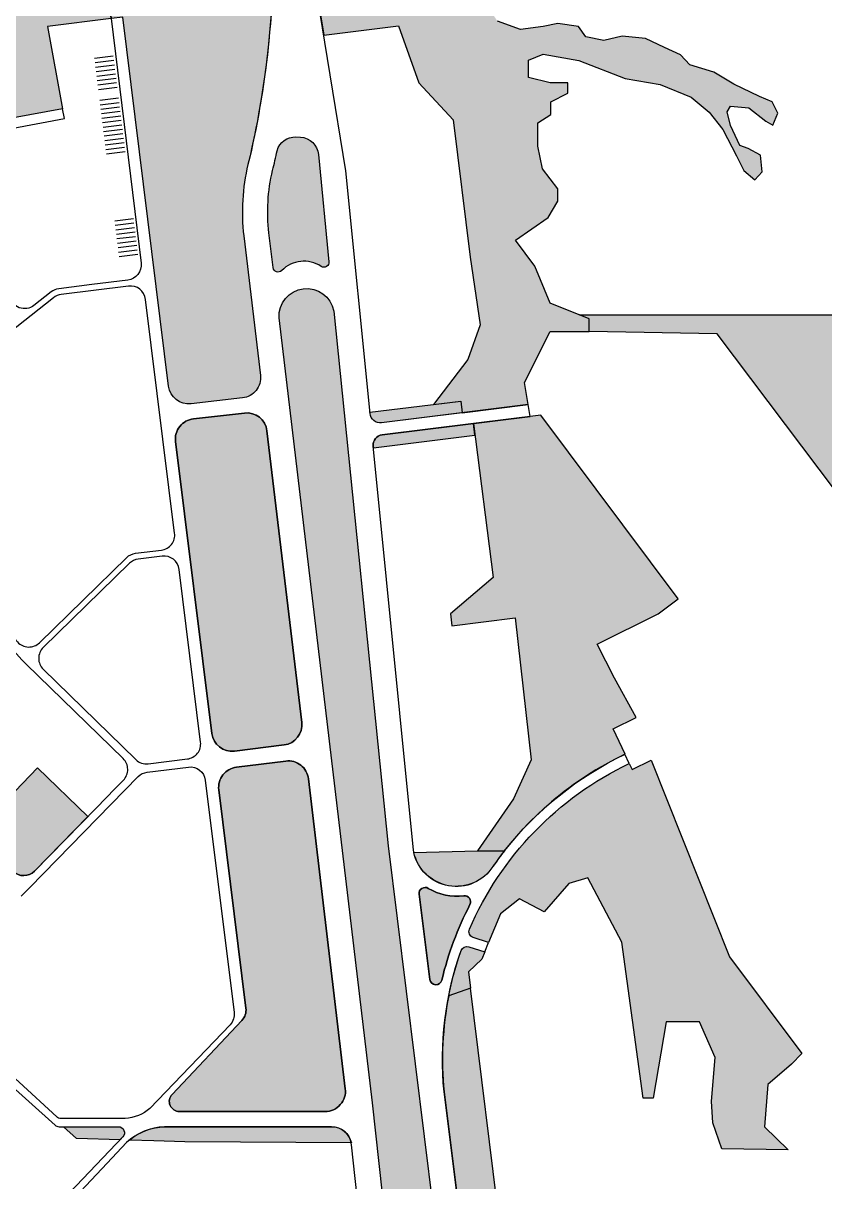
# Model space of a CAD drawing. Header units: millimetres. Extents: x 2240546 to 2245671, y 376439 to 383894.
# Drawn here: x 2243405 to 2244195, y 381036 to 382179 of the extents above; entities that cross this region are included whole.
import ezdxf

# ---------------------------------------------------------------- set-up
doc = ezdxf.new("R2010")
doc.units = ezdxf.units.MM
for name, color, linetype, true_color in [('благоустройство_внутридворовые_дороги', 7, 'Continuous', 0x000000), ('благоустройство_зеленые насаждения', 7, 'Continuous', 0x000000), ('благоустройство_озеленение', 7, 'Continuous', 0x000000)]:
    doc.layers.add(name, color=color, linetype=linetype, true_color=true_color)
doc.layers.add('благоустройство_штриховка_зеленые насаждения', color=90, linetype='Continuous', transparency=0.5)
doc.layers.add('благоустройство_штриховка_озеленение', color=105, linetype='Continuous', transparency=0.5)
doc.layers.add('благоустройство_элементы парковки', color=250, linetype='Continuous')

msp = doc.modelspace()

# ---------------------------------------------------------------- hatches: boundary and pattern name
at = {"layer": 'благоустройство_штриховка_зеленые насаждения'}
h = msp.add_hatch(color=256, dxfattribs=at)
h.dxf.hatch_style = 1
edge = h.paths.add_edge_path()
edge.add_line((2243837.308510092, 381794.56147328), (2243902.532991502, 381802.6604230694))
edge.add_line((2243902.532991502, 381802.6604230694), (2243898.95, 381824.1900000001))
edge.add_line((2243898.95, 381824.1900000001), (2243924.02, 381874.73))
edge.add_line((2243924.02, 381874.73), (2243962.489234662, 381874.73))
edge.add_line((2243962.489234662, 381874.73), (2243962.489234662, 381887.1504816714))
edge.add_line((2243962.489234662, 381887.1504816714), (2243924.079639898, 381902.5822966816))
edge.add_line((2243924.079639898, 381902.5822966816), (2243908.989009733, 381938.9364860354))
edge.add_line((2243908.989009733, 381938.9364860354), (2243889.912591991, 381964.7572841825))
edge.add_line((2243889.912591991, 381964.7572841825), (2243922.285141256, 381987.0065031249))
edge.add_line((2243922.285141256, 381987.0065031249), (2243931.6823841, 382003.267041432))
edge.add_line((2243931.6823841, 382003.267041432), (2243931.6823841, 382015.191440946))
edge.add_line((2243931.6823841, 382015.191440946), (2243916.519483583, 382035.1606907679))
edge.add_line((2243916.519483583, 382035.1606907679), (2243912.182294578, 382057.5641101981))
edge.add_line((2243912.182294578, 382057.5641101981), (2243912.182294578, 382080.3288923604))
edge.add_line((2243912.182294578, 382080.3288923604), (2243924.906877316, 382088.6335300886))
edge.add_line((2243924.906877316, 382088.6335300886), (2243924.906877316, 382101.0036768811))
edge.add_line((2243924.906877316, 382101.0036768811), (2243941.646981467, 382109.7355158337))
edge.add_line((2243941.646981467, 382109.7355158337), (2243941.646981467, 382119.9226493898))
edge.add_line((2243941.646981467, 382119.9226493898), (2243924.179011632, 382119.9226493898))
edge.add_line((2243924.179011632, 382119.9226493898), (2243902.708103168, 382125.0162518334))
edge.add_line((2243902.708103168, 382125.0162518334), (2243902.708103168, 382142.1161417532))
edge.add_line((2243902.708103168, 382142.1161417532), (2243917.264610266, 382148.3011794839))
edge.add_line((2243917.264610266, 382148.3011794839), (2243952.564482779, 382141.7522824368))
edge.add_line((2243952.564482779, 382141.7522824368), (2243998.053990919, 382124.2886045316))
edge.add_line((2243998.053990919, 382124.2886045316), (2244032.742630479, 382118.112411842))
edge.add_line((2244032.742630479, 382118.112411842), (2244063.311698679, 382105.7423363805))
edge.add_line((2244063.311698679, 382105.7423363805), (2244080.779507197, 382090.8253883661))
edge.add_line((2244080.779507197, 382090.8253883661), (2244094.244538404, 382073.7254984464))
edge.add_line((2244094.244538404, 382073.7254984464), (2244107.709408293, 382047.8937695741))
edge.add_line((2244107.709408293, 382047.8937695741), (2244114.987581183, 382033.3406808762))
edge.add_line((2244114.987581183, 382033.3406808762), (2244125.905082494, 382024.2449826072))
edge.add_line((2244125.905082494, 382024.2449826072), (2244133.183416702, 382032.249245589))
edge.add_line((2244133.183416702, 382032.249245589), (2244131.363913809, 382048.6214168759))
edge.add_line((2244131.363913809, 382048.6214168759), (2244119.354613971, 382055.1703139231))
edge.add_line((2244119.354613971, 382055.1703139231), (2244110.984642555, 382058.0809744613))
edge.add_line((2244110.984642555, 382058.0809744613), (2244101.886644136, 382077.7275942718))
edge.add_line((2244101.886644136, 382077.7275942718), (2244098.611409874, 382091.1892476825))
edge.add_line((2244098.611409874, 382091.1892476825), (2244101.886644136, 382097.0104974279))
edge.add_line((2244101.886644136, 382097.0104974279), (2244120.082479655, 382095.1913435079))
edge.add_line((2244120.082479655, 382095.1913435079), (2244136.822583806, 382082.0935494135))
edge.add_line((2244136.822583806, 382082.0935494135), (2244143.736985172, 382078.0914535882))
edge.add_line((2244143.736985172, 382078.0914535882), (2244148.467950802, 382090.0977410643))
edge.add_line((2244148.467950802, 382090.0977410643), (2244143.009119487, 382101.0125932533))
edge.add_line((2244143.009119487, 382101.0125932533), (2244130.636048125, 382106.4699836823))
edge.add_line((2244130.636048125, 382106.4699836823), (2244105.161878398, 382118.4762711584))
edge.add_line((2244105.161878398, 382118.4762711584), (2244085.510472827, 382130.4825586346))
edge.add_line((2244085.510472827, 382130.4825586346), (2244061.855967311, 382137.7591029836))
edge.add_line((2244061.855967311, 382137.7591029836), (2244052.75813021, 382147.5824485543))
edge.add_line((2244052.75813021, 382147.5824485543), (2244036.745730425, 382154.8589929033))
edge.add_line((2244036.745730425, 382154.8589929033), (2244018.186123381, 382163.5908318558))
edge.add_line((2244018.186123381, 382163.5908318558), (2243995.259322232, 382165.7738450922))
edge.add_line((2243995.259322232, 382165.7738450922), (2243977.06364803, 382161.7717492668))
edge.add_line((2243977.06364803, 382161.7717492668), (2243959.231745353, 382165.4099857758))
edge.add_line((2243959.231745353, 382165.4099857758), (2243951.953411145, 382175.597190663))
edge.add_line((2243951.953411145, 382175.597190663), (2243931.57413989, 382178.5077798702))
edge.add_line((2243931.57413989, 382178.5077798702), (2243917.381404317, 382175.597190663))
edge.add_line((2243917.381404317, 382175.597190663), (2243894.818697326, 382172.3227421394))
edge.add_line((2243894.818697326, 382172.3227421394), (2243872.255829019, 382180.6907217756))
edge.add_line((2243872.255829019, 382180.6907217756), (2243863.482563229, 382193.559757425))
edge.add_line((2243863.482563229, 382193.559757425), (2243861.299127494, 382209.2042814101))
edge.add_line((2243861.299127494, 382209.2042814101), (2243865.30222744, 382224.4850174099))
edge.add_line((2243865.30222744, 382224.4850174099), (2243858.387826074, 382232.4892803916))
edge.add_line((2243858.387826074, 382232.4892803916), (2243835.824957767, 382241.2211193442))
edge.add_line((2243835.824957767, 382241.2211193442), (2243833.529244878, 382246.7332919639))
edge.add_line((2243833.529244878, 382246.7332919639), (2243816.425207885, 382262.7417465964))
edge.add_line((2243816.425207885, 382262.7417465964), (2243803.324270838, 382281.2969311198))
edge.add_line((2243803.324270838, 382281.2969311198), (2243798.593466525, 382297.3053144213))
edge.add_line((2243798.593466525, 382297.3053144213), (2243790.587266633, 382322.0455366754))
edge.add_line((2243790.587266633, 382322.0455366754), (2243797.137735157, 382326.4114918172))
edge.add_line((2243797.137735157, 382326.4114918172), (2243825.523206303, 382328.2306457372))
edge.add_line((2243825.523206303, 382328.2306457372), (2243845.902477558, 382330.0497283262))
edge.add_line((2243845.902477558, 382330.0497283262), (2243861.550783182, 382338.7816386097))
edge.add_line((2243861.550783182, 382338.7816386097), (2243871.012714443, 382349.6964194677))
edge.add_line((2243871.012714443, 382349.6964194677), (2243866.994127993, 382356.3478191296))
edge.add_line((2243866.994127993, 382356.3478191296), (2243850.981889527, 382362.8967161768))
edge.add_line((2243850.981889527, 382362.8967161768), (2243836.061288269, 382372.3562737621))
edge.add_line((2243836.061288269, 382372.3562737621), (2243818.957251276, 382371.6286264603))
edge.add_line((2243818.957251276, 382371.6286264603), (2243807.312045598, 382379.9966060965))
edge.add_line((2243807.312045598, 382379.9966060965), (2243789.844075763, 382387.6370097619))
edge.add_line((2243789.844075763, 382387.6370097619), (2243772.012173085, 382390.9114582854))
edge.add_line((2243772.012173085, 382390.9114582854), (2243747.993734727, 382390.9114582854))
edge.add_line((2243747.993734727, 382390.9114582854), (2243733.800999153, 382386.1817151583))
edge.add_line((2243733.800999153, 382386.1817151583), (2243716.69696216, 382386.5455031437))
edge.add_line((2243716.69696216, 382386.5455031437), (2243710.510426479, 382396.0049893981))
edge.add_line((2243710.510426479, 382396.0049893981), (2243726.522664946, 382410.558078096))
edge.add_line((2243726.522664946, 382410.558078096), (2243753.816337566, 382433.1154297757))
edge.add_line((2243753.816337566, 382433.1154297757), (2243777.43728899, 382443.8165743559))
edge.add_line((2243777.43728899, 382443.8165743559), (2243804.730961611, 382456.9143684503))
edge.add_line((2243804.730961611, 382456.9143684503), (2243839.302968439, 382467.4653613229))
edge.add_line((2243839.302968439, 382467.4653613229), (2243867.688439586, 382470.0121625446))
edge.add_line((2243867.688439586, 382470.0121625446), (2243904.079949307, 382480.5631554172))
edge.add_line((2243904.079949307, 382480.5631554172), (2243928.462320508, 382482.3822380062))
edge.add_line((2243928.462320508, 382482.3822380062), (2243952.230716356, 382485.351247284))
edge.add_line((2243952.230716356, 382485.351247284), (2243988.622387394, 382482.8044460622))
edge.add_line((2243988.622387394, 382482.8044460622), (2244020.646864328, 382482.0767987604))
edge.add_line((2244020.646864328, 382482.0767987604), (2244035.567465585, 382484.2597406658))
edge.add_line((2244035.567465585, 382484.2597406658), (2244038.842699847, 382494.446874222))
edge.add_line((2244038.842699847, 382494.446874222), (2244031.200432797, 382511.5467641417))
edge.add_line((2244031.200432797, 382511.5467641417), (2244016.279992857, 382514.4574246799))
edge.add_line((2244016.279992857, 382514.4574246799), (2244011.549027227, 382533.0126092032))
edge.add_line((2244011.549027227, 382533.0126092032), (2244010.4572287, 382554.8422422501))
edge.add_line((2244010.4572287, 382554.8422422501), (2244002.087257284, 382567.2123890427))
edge.add_line((2244002.087257284, 382567.2123890427), (2243983.16355608, 382564.6655878209))
edge.add_line((2243983.16355608, 382564.6655878209), (2243971.518350401, 382574.1250740752))
edge.add_line((2243971.518350401, 382574.1250740752), (2243968.970820506, 382588.6781627731))
edge.add_line((2243968.970820506, 382588.6781627731), (2243970.087945919, 382604.0607594089))
edge.add_line((2243970.087945919, 382604.0607594089), (2243974.138311966, 382621.6810088097))
edge.add_line((2243974.138311966, 382621.6810088097), (2243987.013081529, 382642.5974626822))
edge.add_line((2243987.013081529, 382642.5974626822), (2244014.406932471, 382666.3541020871))
edge.add_line((2244014.406932471, 382666.3541020871), (2244032.569697852, 382685.4317860209))
edge.add_line((2244032.569697852, 382685.4317860209), (2244049.812790745, 382691.1780669088))
edge.add_line((2244049.812790745, 382691.1780669088), (2244063.405424292, 382711.9381632787))
edge.add_line((2244063.405424292, 382711.9381632787), (2244065.014730157, 382726.4188510344))
edge.add_line((2244065.014730157, 382726.4188510344), (2244076.280193854, 382742.2786519098))
edge.add_line((2244076.280193854, 382742.2786519098), (2244092.143858674, 382758.8279380139))
edge.add_line((2244092.143858674, 382758.8279380139), (2244105.519035894, 382774.0744351444))
edge.add_line((2244105.519035894, 382774.0744351444), (2244119.77323353, 382788.09539475))
edge.add_line((2244119.77323353, 382788.09539475), (2244117.244255176, 382799.8178562666))
edge.add_line((2244117.244255176, 382799.8178562666), (2244105.748913687, 382800.9670696456))
edge.add_line((2244105.748913687, 382800.9670696456), (2244082.988108501, 382794.0715753786))
edge.add_line((2244082.988108501, 382794.0715753786), (2244074.481500951, 382788.7849513098))
edge.add_line((2244074.481500951, 382788.7849513098), (2244070.113338938, 382776.1431048238))
edge.add_line((2244070.113338938, 382776.1431048238), (2244067.584360584, 382763.2714299283))
edge.add_line((2244067.584360584, 382763.2714299283), (2244062.526403876, 382756.8355924805))
edge.add_line((2244062.526403876, 382756.8355924805), (2244051.030901069, 382756.6056927399))
edge.add_line((2244051.030901069, 382756.6056927399), (2244038.615887092, 382750.1698552921))
edge.add_line((2244038.615887092, 382750.1698552921), (2244027.120545602, 382736.3787954272))
edge.add_line((2244027.120545602, 382736.3787954272), (2244015.810880843, 382716.981691376))
edge.add_line((2244015.810880843, 382716.981691376), (2244004.545417146, 382705.0294014498))
edge.add_line((2244004.545417146, 382705.0294014498), (2243990.750975095, 382698.5935640021))
edge.add_line((2243990.750975095, 382698.5935640021), (2243977.41628863, 382694.2263962337))
edge.add_line((2243977.41628863, 382694.2263962337), (2243965.461191555, 382683.8830478367))
edge.add_line((2243965.461191555, 382683.8830478367), (2243959.253684566, 382666.1844770226))
edge.add_line((2243959.253684566, 382666.1844770226), (2243960.862990432, 382648.9455630276))
edge.add_line((2243960.862990432, 382648.9455630276), (2243958.275292418, 382637.7856889309))
edge.add_line((2243958.275292418, 382637.7856889309), (2243954.137008198, 382618.7080049971))
edge.add_line((2243954.137008198, 382618.7080049971), (2243945.400522855, 382598.9407645036))
edge.add_line((2243945.400522855, 382598.9407645036), (2243940.57244394, 382578.7137958598))
edge.add_line((2243940.57244394, 382578.7137958598), (2243933.905181366, 382566.0719493739))
edge.add_line((2243933.905181366, 382566.0719493739), (2243921.720045181, 382557.3376138371))
edge.add_line((2243921.720045181, 382557.3376138371), (2243903.327402007, 382559.6361119261))
edge.add_line((2243903.327402007, 382559.6361119261), (2243889.073204371, 382569.9794603231))
edge.add_line((2243889.073204371, 382569.9794603231), (2243878.497374053, 382571.3585021117))
edge.add_line((2243878.497374053, 382571.3585021117), (2243864.243176416, 382563.3137231347))
edge.add_line((2243864.243176416, 382563.3137231347), (2243832.631672922, 382554.5762490349))
edge.add_line((2243832.631672922, 382554.5762490349), (2243805.584332504, 382538.1166973005))
edge.add_line((2243805.584332504, 382538.1166973005), (2243782.065011261, 382535.1775043713))
edge.add_line((2243782.065011261, 382535.1775043713), (2243762.073547876, 382517.5422041342))
edge.add_line((2243762.073547876, 382517.5422041342), (2243746.785948738, 382494.0285180387))
edge.add_line((2243746.785948738, 382494.0285180387), (2243733.850201067, 382477.5689663043))
edge.add_line((2243733.850201067, 382477.5689663043), (2243711.506886215, 382468.7513161857))
edge.add_line((2243711.506886215, 382468.7513161857), (2243683.283539406, 382447.5890557646))
edge.add_line((2243683.283539406, 382447.5890557646), (2243671.844566347, 382448.0750133201))
edge.add_line((2243671.844566347, 382448.0750133201), (2243671.018164552, 382426.19394747))
edge.add_arc((2244323.61415275, 382403.9174831765), 652.9760827722324, 178.0449588737421, 187.619378952892)
edge.add_line((2243676.403358445, 382317.3383147333), (2243700.980341183, 382166.8568792303))
edge.add_line((2243700.980341183, 382166.8568792303), (2243774.689989458, 382176.0094355635))
edge.add_line((2243774.689989458, 382176.0094355635), (2243794.61766554, 382119.8424703033))
edge.add_line((2243794.61766554, 382119.8424703033), (2243828.514142452, 382083.2340524916))
edge.add_line((2243828.514142452, 382083.2340524916), (2243845.299999999, 381948.05))
edge.add_line((2243845.299999999, 381948.05), (2243855.04, 381881.1))
edge.add_line((2243855.04, 381881.1), (2243842.87, 381847.0200000001))
edge.add_line((2243842.87, 381847.0200000001), (2243809.317254896, 381802.7599300868))
edge.add_line((2243809.317254896, 381802.7599300868), (2243836.163262989, 381806.0934095854))
edge.add_line((2243836.163262989, 381806.0934095854), (2243837.308510092, 381794.56147328))
h = msp.add_hatch(color=256, dxfattribs=at)
h.dxf.hatch_style = 1
h.paths.add_polyline_path([(2243148.171381212, 382160.7865761939), (2243271.195571178, 382246.5503053078), (2243354.397785589, 382280.9976584931), (2243407.391599443, 382309.9173360621), (2243468.071372237, 382318.9423058451), (2243474.805835038, 382318.2434190498), (2243491.340102008, 382183.2563044359), (2243428.545413268, 382175.5073106677), (2243443.538821156, 382094.3936976946), (2243350.121338016, 382077.1259866749), (2243280.939999999, 382054.7500000001), (2243273.198371357, 382053.1882420167)])
h = msp.add_hatch(color=256, dxfattribs=at)
h.dxf.hatch_style = 1
edge = h.paths.add_edge_path()
edge.add_arc((2244141.81706036, 381156.3730281934), 333.9249515784496, 115.51834876869319, 141.9391785989048, ccw=False)
edge.add_line((2243997.962149667, 381457.7227219978), (2243986.31, 381482.7000000001))
edge.add_line((2243986.31, 381482.7000000001), (2244008.99, 381494.04))
edge.add_line((2244008.99, 381494.04), (2243987.439999999, 381532.6200000001))
edge.add_line((2243987.439999999, 381532.6200000001), (2243970.649999999, 381566.2000000004))
edge.add_line((2243970.649999999, 381566.2000000004), (2244030.549999999, 381596.15))
edge.add_line((2244030.549999999, 381596.15), (2244050.426375332, 381611.0303814974))
edge.add_line((2244050.426375332, 381611.0303814974), (2243914.869173083, 381792.1000557779))
edge.add_line((2243914.869173083, 381792.1000557779), (2243848.488848368, 381783.8575844657))
edge.add_line((2243848.488848368, 381783.8575844657), (2243867.893077313, 381632.1595609933))
edge.add_line((2243867.893077313, 381632.1595609933), (2243825.83, 381596.25))
edge.add_line((2243825.83, 381596.25), (2243827.341732858, 381584.4316027141))
edge.add_line((2243827.341732858, 381584.4316027141), (2243889.704264272, 381592.1751830347))
edge.add_line((2243889.704264272, 381592.1751830347), (2243905.440056256, 381452.2347663546))
edge.add_line((2243905.440056256, 381452.2347663546), (2243887.91, 381413.6700000001))
edge.add_line((2243887.91, 381413.6700000001), (2243852.405246055, 381362.5821298904))
edge.add_line((2243852.405246055, 381362.5821298904), (2243878.898990954, 381362.2369688593))
h = msp.add_hatch(color=256, dxfattribs=at)
h.dxf.hatch_style = 1
edge = h.paths.add_edge_path()
edge.add_line((2243863.519887254, 381271.973925515), (2243848.232826874, 381277.0257597473))
edge.add_arc((2243850.115478972, 381282.7227432539), 5.999999999678184, 156.6131980330824, 251.7131014021677, ccw=False)
edge.add_arc((2244141.572802883, 381156.6775978892), 323.5448792395121, 115.5182758976502, 156.6131980350582, ccw=False)
edge.add_line((2244002.189999999, 381448.66), (2244005.043479348, 381442.5433477935))
edge.add_line((2244005.043479348, 381442.5433477935), (2244023.645729958, 381451.8444730981))
edge.add_line((2244023.645729958, 381451.8444730981), (2244101.09696819, 381257.9625007933))
edge.add_line((2244101.09696819, 381257.9625007933), (2244172.369999999, 381162.7600000004))
edge.add_line((2244172.369999999, 381162.7600000004), (2244162.16, 381151.98))
edge.add_line((2244162.16, 381151.98), (2244138.899999999, 381132.1300000001))
edge.add_line((2244138.899999999, 381132.1300000001), (2244135.5, 381090.1500000001))
edge.add_line((2244135.5, 381090.1500000001), (2244158.798185446, 381067.6486742526))
edge.add_line((2244158.798185446, 381067.6486742526), (2244093.330640894, 381068.5699915251))
edge.add_line((2244093.330640894, 381068.5699915251), (2244084.439999999, 381094.1200000001))
edge.add_line((2244084.439999999, 381094.1200000001), (2244083.31, 381115.67))
edge.add_line((2244083.31, 381115.67), (2244086.709999999, 381158.79))
edge.add_line((2244086.709999999, 381158.79), (2244071.399999999, 381193.9600000001))
edge.add_line((2244071.399999999, 381193.9600000001), (2244038.687217999, 381193.9599999984))
edge.add_line((2244038.687217999, 381193.9599999984), (2244025.573722161, 381118.5100000001))
edge.add_line((2244025.573722161, 381118.5100000001), (2244015.955583998, 381118.5100000001))
edge.add_line((2244015.955583998, 381118.5100000001), (2243994.77, 381272.3800000001))
edge.add_line((2243994.77, 381272.3800000001), (2243961.18, 381335.8200000001))
edge.add_line((2243961.18, 381335.8200000001), (2243942.52, 381330.22))
edge.add_line((2243942.52, 381330.22), (2243918.27, 381302.23))
edge.add_line((2243918.27, 381302.23), (2243894.01, 381315.2900000002))
edge.add_line((2243894.01, 381315.2900000002), (2243875.35, 381300.3700000001))
edge.add_line((2243875.35, 381300.3700000001), (2243863.519887254, 381271.973925515))
h = msp.add_hatch(color=256, dxfattribs=at)
h.dxf.hatch_style = 1
edge = h.paths.add_edge_path()
edge.add_arc((2244141.572802898, 381156.677597887), 323.5448792548366, 160.5893977389891, 168.8022488390987, ccw=False)
edge.add_arc((2243842.076800748, 381262.2090862583), 5.999999999511762, 71.7131013916304, 160.5893977456316, ccw=False)
edge.add_line((2243843.959452847, 381267.9060697642), (2243859.661616857, 381262.717058424))
edge.add_line((2243859.661616857, 381262.717058424), (2243856.684308383, 381255.5713612633))
edge.add_line((2243856.684308383, 381255.5713612633), (2243843.569999999, 381243.0900000001))
edge.add_line((2243843.569999999, 381243.0900000001), (2243845.569816792, 381227.0482973924))
edge.add_line((2243845.569816792, 381227.0482973924), (2243824.187319264, 381219.5086703799))
at = {"layer": 'благоустройство_штриховка_озеленение'}
h = msp.add_hatch(color=256, dxfattribs=at)
h.dxf.hatch_style = 1
edge = h.paths.add_edge_path()
edge.add_arc((2243567.898444619, 381823.1841893478), 19.99999999989815, 187.081940677328, 276.4970609199112, ccw=False)
edge.add_line((2243548.051027677, 381820.7184154898), (2243502.834365765, 382184.6747202289))
edge.add_line((2243502.834365765, 382184.6747202289), (2243491.340102008, 382183.2563044359))
edge.add_line((2243491.340102008, 382183.2563044359), (2243474.805835038, 382318.2434190498))
edge.add_line((2243474.805835038, 382318.2434190498), (2243650.860715114, 382271.863263616))
edge.add_arc((2242754.732623352, 382248.989160118), 896.4199805084257, -13.526494555029387, 1.4621850106981924, ccw=False)
edge.add_arc((2243820.73996094, 381992.5420312803), 200.0000000101379, 166.4735054456727, 186.7894244916043)
edge.add_line((2243622.142491751, 381968.8978938276), (2243638.520761629, 381831.3296296596))
edge.add_arc((2243618.661014711, 381828.965215914), 19.9999999998023, -83.50293908139543, 6.789424492924184, ccw=False)
edge.add_line((2243620.924059645, 381809.0936626879), (2243570.161489554, 381803.3126361216))
h = msp.add_hatch(color=256, dxfattribs=at)
h.dxf.hatch_style = 1
edge = h.paths.add_edge_path()
edge.add_line((2243695.893277933, 382049.1073127629), (2243706.15235443, 381943.4553477272))
edge.add_arc((2243701.175761302, 381942.9721077839), 4.999999999920267, -123.83313537463579, 5.546179133021894, ccw=False)
edge.add_arc((2243681.440389483, 381913.5286105525), 30.44579566151967, 56.16686462130889, 135.8508211918142)
edge.add_arc((2243656.007013483, 381938.2176327145), 5.000000000339289, 186.789424489786, 315.85082119037816, ccw=False)
edge.add_line((2243651.042076753, 381937.6265292784), (2243646.967175398, 381971.8534110131))
edge.add_arc((2243820.739960918, 381992.5420312813), 174.9999999882425, 166.4735054443899, 186.789424491463, ccw=False)
edge.add_arc((2242754.732624501, 382248.9891598647), 921.4199793321468, 346.4735054435785, 347.7155834430387)
edge.add_arc((2243672.692167803, 382048.3954527508), 18.21386205721366, 87.32029311217138, 165.5398617494009, ccw=False)
edge.add_line((2243673.543714291, 382066.5893978872), (2243677.909159611, 382066.436158139))
edge.add_arc((2243676.570214417, 382047.0500745057), 19.43226731160912, 6.0771275846868775, 86.04900751806258, ccw=False)
h = msp.add_hatch(color=256, dxfattribs=at)
h.dxf.hatch_style = 1
edge = h.paths.add_edge_path()
edge.add_line((2243768.946562179, 380931.5485438682), (2243749.121461654, 381113.8148060503))
edge.add_line((2243749.121461654, 381113.8148060503), (2243656.933131366, 381888.1449806639))
edge.add_arc((2243684.107621474, 381889.7476726339), 27.22171071385723, 10.607251603645807, 183.3752698455324, ccw=False)
edge.add_line((2243710.864169217, 381894.7585295511), (2243764.505962401, 381367.3177196292))
edge.add_line((2243764.505962401, 381367.3177196292), (2243817.674451115, 380937.511927103))
edge.add_arc((2243807.750096839, 380936.2842495617), 9.999999996741847, -3.896671168940827, 7.051864603905074, ccw=False)
edge.add_arc((2243792.960108141, 380937.2916665643), 24.82425899013394, 198.3288851641869, 356.10332882857307, ccw=False)
edge.add_arc((2243778.88792735, 380932.6298661093), 9.999999962385559, 186.2076576670706, 198.3288851851985, ccw=False)
h = msp.add_hatch(color=256, dxfattribs=at)
h.dxf.hatch_style = 1
h.paths.add_polyline_path([(2243962.489234662, 381874.73), (2243962.489234662, 381887.1504816714), (2243953.106288784, 381890.9202659122), (2244378.959135944, 381890.9202659122), (2244423.5, 381428.0300000001), (2244088.85, 381872.3800000001)])
h = msp.add_hatch(color=256, dxfattribs=at)
h.dxf.hatch_style = 1
edge = h.paths.add_edge_path()
edge.add_line((2243746.476468097, 381794.9569646048), (2243836.163262989, 381806.0934095855))
edge.add_line((2243836.163262989, 381806.0934095855), (2243837.308510092, 381794.56147328))
edge.add_line((2243837.308510092, 381794.56147328), (2243757.792190817, 381784.6879003004))
edge.add_arc((2243756.559950026, 381794.6116890241), 9.999999999930516, 185.6714997056009, 277.0782101334193, ccw=False)
edge.add_line((2243746.608901517, 381793.6234412942), (2243746.476468097, 381794.9569646048))
h = msp.add_hatch(color=256, dxfattribs=at)
h.dxf.hatch_style = 1
edge = h.paths.add_edge_path()
edge.add_line((2243590.602081071, 381478.2180290126), (2243554.832259038, 381766.1351749974))
edge.add_arc((2243574.679675979, 381768.600948856), 19.99999999932873, 96.49706092144407, 187.0819406794773, ccw=False)
edge.add_line((2243572.416631044, 381788.4725020815), (2243622.900192226, 381794.2217540989))
edge.add_arc((2243625.163237161, 381774.3502008723), 20.00000000035568, 6.7894244930977266, 96.49706092110449, ccw=False)
edge.add_line((2243645.022984079, 381776.714614618), (2243679.261552225, 381489.1298805351))
edge.add_arc((2243659.401805309, 381486.7654667888), 19.99999999896008, -82.91805933113397, 6.789424495226626, ccw=False)
edge.add_line((2243661.867579164, 381466.9180498472), (2243612.915271869, 381460.8363859281))
edge.add_arc((2243610.449498014, 381480.683802871), 20.00000000037059, 187.0819406786519, 277.0819406710408, ccw=False)
h = msp.add_hatch(color=256, dxfattribs=at)
h.dxf.hatch_style = 1
edge = h.paths.add_edge_path()
edge.add_line((2243849.958781973, 381772.3659646123), (2243848.488848368, 381783.8575844658))
edge.add_line((2243848.488848368, 381783.8575844658), (2243758.491055292, 381772.6825227172))
edge.add_arc((2243759.723296083, 381762.7587339937), 9.999999999757224, 97.07821013354257, 185.6714996984952)
edge.add_line((2243749.772247575, 381761.7704862652), (2243749.953217125, 381759.9482338637))
edge.add_line((2243749.953217125, 381759.9482338637), (2243849.958781973, 381772.3659646123))
h = msp.add_hatch(color=256, dxfattribs=at)
h.dxf.hatch_style = 1
edge = h.paths.add_edge_path()
edge.add_arc((2243558.746675991, 381115.4181620237), 10.00000000011642, 136.6618008777351, 270, ccw=False)
edge.add_line((2243551.473522386, 381122.2811960927), (2243620.27892484, 381195.1982552065))
edge.add_arc((2243609.369194432, 381205.4928063109), 15.00000000047007, 316.6618008746182, 367.0819406767774)
edge.add_line((2243624.254757139, 381207.3421367043), (2243597.50624783, 381422.6452615677))
edge.add_arc((2243617.353664771, 381425.1110354261), 19.9999999993072, 97.08194066725429, 187.0819406789808, ccw=False)
edge.add_line((2243614.887890917, 381444.9584523685), (2243663.553239833, 381451.0044655789))
edge.add_arc((2243666.019013689, 381431.1570486372), 19.99999999921496, 6.780130103480701, 97.0819406727964, ccw=False)
edge.add_line((2243685.879143894, 381433.5182407492), (2243722.22876699, 381127.7793541364))
edge.add_arc((2243702.368636784, 381125.4181620236), 20.00000000002696, -90, 6.780130105318392, ccw=False)
edge.add_line((2243702.368636784, 381105.4181620236), (2243558.746675991, 381105.4181620236))
h = msp.add_hatch(color=256, dxfattribs=at)
h.dxf.hatch_style = 1
edge = h.paths.add_edge_path()
edge.add_line((2243418.884590525, 381444.2104137895), (2243468.471148211, 381396.3809127204))
edge.add_line((2243468.471148211, 381396.3809127204), (2243415.829570695, 381342.52112832))
edge.add_arc((2243405.102347992, 381353.005721449), 14.99999999997832, 226.0333102697515, 315.6553443817785, ccw=False)
edge.add_line((2243394.688747276, 381342.2095684242), (2243367.05184069, 381368.8671852197))
edge.add_arc((2243377.465441406, 381379.6633382444), 15.00000000004298, 136.0333102722722, 226.0333102694428, ccw=False)
edge.add_line((2243366.669288381, 381390.0769389597), (2243418.884590525, 381444.2104137895))
h = msp.add_hatch(color=256, dxfattribs=at)
h.dxf.hatch_style = 1
edge = h.paths.add_edge_path()
edge.add_line((2243789.733695047, 381360.9016257199), (2243852.405246055, 381362.5821298904))
edge.add_line((2243852.405246055, 381362.5821298904), (2243879.16946798, 381362.5821298904))
edge.add_arc((2244141.572803942, 381156.6775970893), 333.5448805663214, 141.8791777191857, 145.2064461550862)
edge.add_arc((2243831.623574477, 381370.3624578389), 42.9449571322553, 192.7267334592532, 327.05154696582963, ccw=False)
h = msp.add_hatch(color=256, dxfattribs=at)
h.dxf.hatch_style = 1
edge = h.paths.add_edge_path()
edge.add_line((2243805.575281479, 381235.680706528), (2243794.957226429, 381319.611859449))
edge.add_arc((2243800.909781516, 381320.3649118663), 6.000000000049508, 58.613153605783, 187.2101355958784, ccw=False)
edge.add_arc((2243831.710683457, 381370.8509485585), 53.13996500924313, 238.6131536046414, 277.8339939852441)
edge.add_arc((2243839.771659759, 381312.2629282615), 5.999999999888623, -27.27213141862927, 97.83399398386501, ccw=False)
edge.add_arc((2244141.572802945, 381156.6775978687), 333.5448793038338, 152.7278685839541, 166.4147806427223)
edge.add_arc((2243811.527836566, 381236.4337589442), 5.999999999493961, 187.2101355853942, 346.4147806533339, ccw=False)
h = msp.add_hatch(color=256, dxfattribs=at)
h.dxf.hatch_style = 1
edge = h.paths.add_edge_path()
edge.add_line((2243875.537018021, 380984.9978544075), (2243845.570115375, 381227.048402675))
edge.add_line((2243845.570115375, 381227.048402675), (2243824.187319264, 381219.5086703801))
edge.add_arc((2244141.572802891, 381156.6775978896), 323.5448792470531, 168.8022488392672, 185.6506790033998)
edge.add_line((2243819.600126216, 381124.8203481318), (2243837.248845049, 380985.314825489))
edge.add_arc((2243842.209307621, 380985.9423691701), 5.000000000053433, 187.2101355969813, 277.0015631379276)
edge.add_line((2243842.81878973, 380980.9796550379), (2243875.537018021, 380984.9978544075))
h = msp.add_hatch(color=256, dxfattribs=at)
h.dxf.hatch_style = 1
edge = h.paths.add_edge_path()
edge.add_line((2243457.283209736, 381078.8102164126), (2243444.441646777, 381090.4181620236))
edge.add_line((2243444.441646777, 381090.4181620236), (2243498.501112112, 381090.4181620236))
edge.add_arc((2243498.501112112, 381084.4181620237), 5.999999999941792, -43.70227649225319, 90, ccw=False)
edge.add_line((2243502.838750282, 381080.2726952097), (2243500.135815326, 381077.444460329))
edge.add_line((2243500.135815326, 381077.444460329), (2243457.283209736, 381078.8102164126))
h = msp.add_hatch(color=256, dxfattribs=at)
h.dxf.hatch_style = 1
edge = h.paths.add_edge_path()
edge.add_arc((2243546.219354882, 381032.7021490834), 57.75455198988978, 92.09324071415108, 129.6805033817586, ccw=False)
edge.add_line((2243544.10982275, 381090.4181620236), (2243708.576301623, 381090.4181620236))
edge.add_arc((2243708.576301625, 381070.4181620255), 19.99999999819556, 11.55850625014051, 90.00000000400212, ccw=False)
edge.add_line((2243728.1707139, 381074.4255311767), (2243563.97, 381075.605228578))
edge.add_line((2243563.97, 381075.605228578), (2243533.59357248, 381076.3781276112))
edge.add_line((2243533.59357248, 381076.3781276112), (2243509.342728693, 381077.1510266446))

# ---------------------------------------------------------------- linework, layer by layer
at = {"layer": 'благоустройство_внутридворовые_дороги'}
for points in [[(2243648.386017314, 382319.3624001645, -0.07882955207446085), (2243626.287587473, 382039.3210271754, 0.08887783990043245), (2243622.142491751, 381968.8978938276), (2243638.520761629, 381831.3296296595, -0.4157089015886885), (2243620.924059645, 381809.0936626879), (2243570.161489554, 381803.3126361216, -0.4112268364215558), (2243548.051027677, 381820.7184154898), (2243502.834365765, 382184.6747202289)], [(2243837.248845049, 380985.314825489), (2243819.600126218, 381124.8203481212, -0.109788416701919), (2243836.417833685, 381264.2031002429, -0.4084808410873362), (2243843.959452847, 381267.9060697642), (2243859.663163101, 381262.7165474449), (2243863.519887254, 381271.9739255149), (2243848.232826874, 381277.0257597473, -0.4405309377409419), (2243844.608402468, 381285.1043621106, -0.181257208739878), (2244002.189999999, 381448.6600000001), (2243997.882010233, 381457.6844791632, 0.1301458126180293), (2243867.661274184, 381347.0053702016, -0.6683449618761302), (2243789.733695047, 381360.9016257199), (2243789.03229346, 381366.4459032309), (2243749.772247575, 381761.7704862652, -0.4070406738752813), (2243758.491055292, 381772.6825227171), (2243904.504646568, 381790.8130883998), (2243902.532991502, 381802.6604230694), (2243757.792190817, 381784.6879003004, -0.4214230171995311), (2243746.608901517, 381793.6234412958), (2243722.826940998, 382033.0931973306), (2243676.403358446, 382317.3383147228, -0.04584559712232308)], [(2243491.340102008, 382183.2563044359), (2243520.881883592, 381942.0747713166, -0.4142135623703693), (2243507.845651277, 381925.3398782181), (2243507.845651277, 381925.3398782181), (2243472.516314793, 381920.9506846776), (2243439.665547491, 381916.8694199274, 0.137188443862537), (2243432.212406861, 381913.7509313207), (2243415.337182028, 381900.4102071389, -0.564941098927685), (2243391.284582089, 381909.4508005517)], [(2243551.473522385, 381122.281196092, 0.6577407622306408), (2243558.746675991, 381105.4181620236), (2243702.368636784, 381105.4181620236, 0.4493136138055315), (2243722.22876699, 381127.7793541364), (2243685.879143894, 381433.5182407492, 0.4157572461360634), (2243663.553239833, 381451.0044655789), (2243614.887890917, 381444.9584523686, 0.414213562410065), (2243597.50624783, 381422.6452615679), (2243624.254757139, 381207.3421367023, -0.223618751767962), (2243620.278924841, 381195.1982552079), (2243551.473522385, 381122.281196092)], [(2243402.784131225, 381317.7284319085), (2243411.171988236, 381326.310396801), (2243411.171988236, 381326.310396801), (2243518.065615024, 381435.67770614, -0.169915700786754), (2243526.943507335, 381440.0786757175), (2243567.506728895, 381445.1181088845, -0.4142135623339555), (2243584.241621994, 381432.0818765712), (2243612.678536416, 381203.1885029079, -0.2252873710640527), (2243608.637069134, 381190.975505479), (2243529.689356542, 381108.3680147058, -0.1566019042972618), (2243505.212199272, 381098.4181620236), (2243441.793983201, 381098.4181620236, -0.1882496661662416), (2243437.729292653, 381100.0047403643), (2243326.186327917, 381202.7340215332)], [(2243280.279637953, 381231.9937416215), (2243436.086840963, 381091.955714294, 0.1851084352832639), (2243440.097646401, 381090.4181620236), (2243498.501112112, 381090.4181620236, -0.6600189910869942), (2243502.838750282, 381080.2726952095), (2243364.470505773, 380935.4901156325)], [(2243544.10982275, 381090.4181620236, 0.1818994325673303), (2243506.587742704, 381074.713142784), (2243487.339432858, 381054.314597073), (2243435.110150063, 380998.9642093725, 0.4141977932263884), (2243435.315014046, 380991.896300292), (2243586.171366257, 380849.5311011097), (2243583.515416528, 380843.7876215848), (2243490.597536926, 380642.8531185214, 0.4410197066688025), (2243493.456607636, 380636.0448979792), (2243560.341483357, 380612.1973789323), (2243679.528113521, 380564.1816204127), (2243807.507423987, 380513.7828000354), (2243860.475221563, 380493.6782017613, 0.5629977559706372), (2243873.954863821, 380504.1997807116), (2243861.209808682, 380612.1604758243, 0.1605629626930883), (2243791.097908306, 380756.9238595267, -0.1501426707143019), (2243754.406547952, 380834.0268212652), (2243728.459032039, 381072.5808065223, 0.3828248066154814), (2243708.576301623, 381090.4181620236), (2243544.10982275, 381090.4181620236)]]:
    msp.add_lwpolyline(points, format="xyb", dxfattribs=at)
msp.add_lwpolyline([(2243366.689120724, 382070.0190480844), (2243445.356474948, 382084.5602784169), (2243443.538821156, 382094.3936976946), (2243350.121338016, 382077.1259866749)], dxfattribs=at)
for points in [[(2243677.909159611, 382066.436158139, -0.3638312893737179), (2243695.893277933, 382049.1073127629), (2243706.15235443, 381943.4553477272, -0.6332693910698621), (2243698.39188081, 381938.8187947205, 0.3624093350359405), (2243659.594657027, 381934.7349880593, -0.6313276172398561), (2243651.042076753, 381937.6265292784), (2243646.967175398, 381971.8534110092, -0.08887783990605926), (2243650.594134155, 382033.4736526886, 0.005419640718000085), (2243655.055291751, 382052.9435704025, -0.3551971269929465), (2243673.543714291, 382066.5893978872)], [(2243420.742741778, 381567.7349420444), (2243506.780111169, 381651.7280721017, -0.1638872785044242), (2243515.409104374, 381655.8802879588), (2243540.928486565, 381659.0507269939, 0.4142135624077578), (2243553.96471888, 381675.7856200944), (2243525.320276428, 381906.349420809, 0.4142135623366905), (2243508.585383329, 381919.3856531223), (2243442.070318541, 381911.1220534694, 0.1371884438630041), (2243434.617177911, 381908.0035648626), (2243339.86320921, 381833.0957296115), (2243253.501710277, 381753.9018077338, 0.4101905505280254), (2243252.445766786, 381732.8614783821), (2243399.070573209, 381568.4834085868, 0.4274559760035966)], [(2243768.946562179, 380931.5485438682), (2243749.121461654, 381113.8148060503), (2243656.933131366, 381888.1449806639, -0.9387999356680433), (2243710.864169216, 381894.7585295583), (2243764.505962401, 381367.3177196292), (2243817.674451115, 380937.5119271034, -0.04780837374754538), (2243817.726979124, 380935.6046763019, -0.8226847730533493), (2243769.395256782, 380929.485155512, -0.0529382014843792)], [(2243495.502651931, 381424.0379668791), (2243503.475433622, 381432.1952510067, 0.4142136461356519), (2243503.232800981, 381453.4070698372), (2243407.782940054, 381546.6979813111), (2243403.49086867, 381550.8929717242), (2243240.947395063, 381733.5989173824, 0.4368985158310117), (2243232.144256896, 381733.7743050782), (2243204.247888259, 381704.8266505267, -0.4144735636011655), (2243195.760224455, 381704.6734459582), (2243020.079726352, 381874.2748034999, 0.4143395624355405), (2243011.593967561, 381874.1235748307), (2243005.575075203, 381867.8835734407, 0.4142135623359038), (2243005.728096127, 381859.3996719451), (2243038.553962246, 381827.73696189), (2242968.982658858, 381755.6098987518, 0.4142135479466462), (2242969.135679773, 381747.1259972648), (2243394.755385404, 381342.1456862179, 0.4104838187246295), (2243415.829570754, 381342.5211282636), (2243476.85900524, 381404.9628775161)], [(2243622.900192226, 381794.2217540989), (2243572.416631044, 381788.4725020817, 0.4172066094256557), (2243554.832259038, 381766.1351749974), (2243590.602081071, 381478.2180290126, 0.4142135623397065), (2243612.915271869, 381460.8363859281), (2243661.867579164, 381466.9180498472, 0.4127190233107043), (2243679.261552225, 381489.1298805351), (2243645.022984079, 381776.714614618, 0.4127198026221127)], [(2243424.490857102, 381541.5544649371), (2243515.676732203, 381452.4310935704, 0.2282343320575311), (2243528.010652656, 381448.2727565645), (2243566.520419348, 381453.0570756615, 0.4142135624094077), (2243579.556651664, 381469.7919687621), (2243558.40311182, 381640.0602695976, 0.4142135623333466), (2243541.668218721, 381653.0965019109), (2243518.15434608, 381650.1752203876, 0.1638872785071669), (2243509.525352875, 381646.0230045305), (2243424.497123567, 381563.0150374876, 0.4211017688818535)], [(2243845.104701043, 381309.5136245926, 0.6074486435916608), (2243838.953839563, 381318.2069311321, -0.1728236405986008), (2243804.034663507, 381325.4869341757, 0.6284971749065069), (2243794.957226429, 381319.611859449), (2243805.575281479, 381235.680706528, 0.8332029270873562), (2243817.359966334, 381235.0244107395, -0.05979151960202519), (2243845.104701044, 381309.5136245926)]]:
    msp.add_lwpolyline(points, format="xyb", close=True, dxfattribs=at)
at = {"layer": 'благоустройство_зеленые насаждения'}
msp.add_lwpolyline([(2243676.403358445, 382317.3383147333), (2243700.980341183, 382166.8568792303), (2243774.689989458, 382176.0094355635), (2243794.61766554, 382119.8424703033), (2243828.514142452, 382083.2340524916), (2243845.299999999, 381948.05), (2243855.04, 381881.1), (2243842.87, 381847.0200000001), (2243809.317254896, 381802.7599300868), (2243836.163262989, 381806.0934095854), (2243837.308510092, 381794.56147328), (2243902.532991502, 381802.6604230694), (2243898.95, 381824.1900000001), (2243924.02, 381874.73), (2243962.489234662, 381874.73), (2243962.489234662, 381887.1504816714), (2243924.079639898, 381902.5822966816), (2243908.989009733, 381938.9364860354), (2243889.912591991, 381964.7572841825), (2243922.285141256, 381987.0065031249), (2243931.6823841, 382003.267041432), (2243931.6823841, 382015.191440946), (2243916.519483583, 382035.1606907679), (2243912.182294578, 382057.5641101981), (2243912.182294578, 382080.3288923604), (2243924.906877316, 382088.6335300886), (2243924.906877316, 382101.0036768811), (2243941.646981467, 382109.7355158337), (2243941.646981467, 382119.9226493898), (2243924.179011632, 382119.9226493898), (2243902.708103168, 382125.0162518334), (2243902.708103168, 382142.1161417532), (2243917.264610266, 382148.3011794839), (2243952.564482779, 382141.7522824368), (2243998.053990919, 382124.2886045316), (2244032.742630479, 382118.112411842), (2244063.311698679, 382105.7423363805), (2244080.779507197, 382090.8253883661), (2244094.244538404, 382073.7254984464), (2244107.709408293, 382047.8937695741), (2244114.987581183, 382033.3406808762), (2244125.905082494, 382024.2449826072), (2244133.183416702, 382032.249245589), (2244131.363913809, 382048.6214168759), (2244119.354613971, 382055.1703139231), (2244110.984642555, 382058.0809744613), (2244101.886644136, 382077.7275942718), (2244098.611409874, 382091.1892476825), (2244101.886644136, 382097.0104974279), (2244120.082479655, 382095.1913435079), (2244136.822583806, 382082.0935494135), (2244143.736985172, 382078.0914535882), (2244148.467950802, 382090.0977410643), (2244143.009119487, 382101.0125932533), (2244130.636048125, 382106.4699836823), (2244105.161878398, 382118.4762711584), (2244085.510472827, 382130.4825586346), (2244061.855967311, 382137.7591029836), (2244052.75813021, 382147.5824485543), (2244036.745730425, 382154.8589929033), (2244018.186123381, 382163.5908318558), (2243995.259322232, 382165.7738450922), (2243977.06364803, 382161.7717492668), (2243959.231745353, 382165.4099857758), (2243951.953411145, 382175.597190663), (2243931.57413989, 382178.5077798702), (2243917.381404317, 382175.597190663), (2243894.818697326, 382172.3227421394), (2243872.255829019, 382180.6907217756)], dxfattribs=at)
for points in [[(2243878.898990954, 381362.2369688593, -0.1157960526685458), (2243997.962149667, 381457.7227219978), (2243986.31, 381482.7000000001), (2244008.99, 381494.04), (2243987.439999999, 381532.6200000001), (2243970.649999999, 381566.2000000004), (2244030.549999999, 381596.15), (2244050.426375332, 381611.0303814974), (2243914.869173083, 381792.1000557779), (2243848.488848368, 381783.8575844657), (2243867.893077313, 381632.1595609933), (2243825.83, 381596.25), (2243827.341732858, 381584.4316027141), (2243889.704264272, 381592.1751830347), (2243905.440056256, 381452.2347663546), (2243887.91, 381413.6700000001), (2243852.405246055, 381362.5821298904)], [(2243863.519887254, 381271.973925515), (2243848.232826874, 381277.0257597473, -0.4405309377685044), (2243844.608402468, 381285.1043621105, -0.1812572087394256), (2244002.189999999, 381448.66), (2244005.043479348, 381442.5433477935), (2244023.645729958, 381451.8444730981), (2244101.09696819, 381257.9625007933), (2244172.369999999, 381162.7600000004), (2244162.16, 381151.98), (2244138.899999999, 381132.1300000001), (2244135.5, 381090.1500000001), (2244158.798185446, 381067.6486742526), (2244093.330640894, 381068.5699915251), (2244084.439999999, 381094.1200000001), (2244083.31, 381115.67), (2244086.709999999, 381158.79), (2244071.399999999, 381193.9600000001), (2244038.687217999, 381193.9599999984), (2244025.573722161, 381118.5100000001), (2244015.955583998, 381118.5100000001), (2243994.77, 381272.3800000001), (2243961.18, 381335.8200000001), (2243942.52, 381330.22), (2243918.27, 381302.23), (2243894.01, 381315.2900000002), (2243875.35, 381300.3700000001)], [(2243824.187319264, 381219.5086703799, -0.0358506706053759), (2243836.417833685, 381264.2031002429, -0.4084808411525033), (2243843.959452847, 381267.9060697642), (2243859.661616857, 381262.717058424), (2243856.684308383, 381255.5713612633), (2243843.569999999, 381243.0900000001), (2243845.569816792, 381227.0482973924)]]:
    msp.add_lwpolyline(points, format="xyb", close=True, dxfattribs=at)
at = {"layer": 'благоустройство_озеленение'}
for points in [[(2243148.171381212, 382160.7865761939), (2243271.195571178, 382246.5503053078), (2243354.397785589, 382280.9976584931), (2243407.391599443, 382309.9173360621), (2243468.071372237, 382318.9423058451), (2243474.805835038, 382318.2434190498), (2243491.340102008, 382183.2563044359), (2243428.545413268, 382175.5073106677), (2243443.538821156, 382094.3936976946), (2243350.121338016, 382077.1259866749), (2243280.939999999, 382054.7500000001), (2243273.198371357, 382053.1882420167)], [(2243962.489234662, 381874.73), (2243962.489234662, 381887.1504816714), (2243953.106288784, 381890.9202659122), (2244378.959135944, 381890.9202659122), (2244423.5, 381428.0300000001), (2244088.85, 381872.3800000001)]]:
    msp.add_lwpolyline(points, close=True, dxfattribs=at)
for points in [[(2243570.161489554, 381803.3126361216, -0.4112268364290441), (2243548.051027677, 381820.7184154898), (2243502.834365765, 382184.6747202289), (2243491.340102008, 382183.2563044359), (2243474.805835038, 382318.2434190498), (2243650.860715114, 382271.863263616, -0.06549385606610306), (2243626.287587473, 382039.3210271754, 0.08887783989585556), (2243622.142491751, 381968.8978938276), (2243638.520761629, 381831.3296296596, -0.4157089015988111), (2243620.924059645, 381809.0936626879)], [(2243695.893277933, 382049.1073127629), (2243706.15235443, 381943.4553477272, -0.6332693910784837), (2243698.39188081, 381938.8187947205, 0.3624093350584406), (2243659.594657028, 381934.734988059, -0.6313276172628386), (2243651.042076753, 381937.6265292784), (2243646.967175398, 381971.8534110131, -0.08887783990087732), (2243650.594134155, 382033.4736526886, 0.005419640726165733), (2243655.055291751, 382052.9435704025, -0.3551971269845198), (2243673.543714291, 382066.5893978872), (2243677.909159611, 382066.436158139, -0.3638312893394654)], [(2243768.946562179, 380931.5485438682), (2243749.121461654, 381113.8148060503), (2243656.933131366, 381888.1449806639, -0.9387999358020264), (2243710.864169217, 381894.7585295511), (2243764.505962401, 381367.3177196292), (2243817.674451115, 380937.511927103, -0.04780837376026416), (2243817.726979124, 380935.6046763016, -0.8226847730202393), (2243769.395256782, 380929.485155512, -0.0529382016823265)], [(2243746.476468097, 381794.9569646048), (2243836.163262989, 381806.0934095855), (2243837.308510092, 381794.56147328), (2243757.792190817, 381784.6879003004, -0.4214230171580307), (2243746.608901517, 381793.6234412942)], [(2243590.602081071, 381478.2180290126), (2243554.832259038, 381766.1351749974, -0.4172066094412186), (2243572.416631044, 381788.4725020815), (2243622.900192226, 381794.2217540989, -0.4127198026083753), (2243645.022984079, 381776.714614618), (2243679.261552225, 381489.1298805351, -0.4127190233376942), (2243661.867579164, 381466.9180498472), (2243612.915271869, 381460.8363859281, -0.4142135623332365)], [(2243849.958781973, 381772.3659646123), (2243848.488848368, 381783.8575844658), (2243758.491055292, 381772.6825227172, 0.4070406738889709), (2243749.772247575, 381761.7704862652), (2243749.953217125, 381759.9482338637)], [(2243558.746675991, 381105.4181620236, -0.6577407622596629), (2243551.473522386, 381122.2811960927), (2243620.27892484, 381195.1982552065, 0.2236187518418532), (2243624.254757139, 381207.3421367043), (2243597.50624783, 381422.6452615677, -0.4142135624261732), (2243614.887890917, 381444.9584523685), (2243663.553239833, 381451.0044655789, -0.4157572461550669), (2243685.879143894, 381433.5182407492), (2243722.22876699, 381127.7793541364, -0.449313613806141), (2243702.368636784, 381105.4181620236)], [(2243418.884590525, 381444.2104137895), (2243468.471148211, 381396.3809127204), (2243415.829570695, 381342.52112832, -0.4122827364900997), (2243394.688747276, 381342.2095684242), (2243367.05184069, 381368.8671852197, -0.4142135623458034), (2243366.669288381, 381390.0769389597)], [(2243789.733695047, 381360.9016257199), (2243852.405246055, 381362.5821298904), (2243879.16946798, 381362.5821298904, 0.01451896739846653), (2243867.661274184, 381347.0053702016, -0.6639256363012959)], [(2243805.575281479, 381235.680706528), (2243794.957226429, 381319.611859449, -0.6284971749015575), (2243804.034663507, 381325.4869341757, 0.1728236405958729), (2243838.953839563, 381318.206931132, -0.6074486436013337), (2243845.104701043, 381309.5136245926, 0.05979151959185909), (2243817.359966334, 381235.0244107395, -0.833202927139446)], [(2243875.537018021, 380984.9978544075), (2243845.570115375, 381227.048402675), (2243824.187319264, 381219.5086703801, 0.07364786892689969), (2243819.600126216, 381124.8203481318), (2243837.248845049, 380985.314825489, 0.4131477516566585), (2243842.81878973, 380980.9796550379), (2243875.537018021, 380984.9978544075)], [(2243457.283209736, 381078.8102164126), (2243444.441646777, 381090.4181620236), (2243498.501112112, 381090.4181620236, -0.6600189910790788), (2243502.838750282, 381080.2726952097), (2243500.135815326, 381077.444460329)], [(2243509.342728693, 381077.1510266446, -0.1654918267302362), (2243544.10982275, 381090.4181620236), (2243708.576301623, 381090.4181620236, -0.3562880030042465), (2243728.1707139, 381074.4255311767), (2243563.97, 381075.605228578), (2243533.59357248, 381076.3781276112)]]:
    msp.add_lwpolyline(points, format="xyb", close=True, dxfattribs=at)
at = {"layer": 'благоустройство_элементы парковки'}
for points in [[(2243475.009693569, 382144.2123882879), (2243493.447944545, 382146.5030922795)], [(2243475.556898103, 382139.80784952), (2243493.995149079, 382142.0985535115)], [(2243476.104102637, 382135.4033107521), (2243494.542353613, 382137.6940147437)], [(2243476.651307172, 382130.9987719842), (2243495.089558148, 382133.2894759758)], [(2243477.198511706, 382126.5942332164), (2243495.636762682, 382128.8849372079)], [(2243477.745716241, 382122.1896944485), (2243496.183967217, 382124.48039844)], [(2243478.292920775, 382117.7851556806), (2243496.731171751, 382120.0758596722)], [(2243478.84012531, 382113.380616913), (2243497.278376286, 382115.6713209045)], [(2243480.160954217, 382102.7490490837), (2243498.599205194, 382105.0397530752)], [(2243480.708158752, 382098.3445103158), (2243499.146409728, 382100.6352143073)], [(2243481.255363286, 382093.9399715479), (2243499.693614262, 382096.2306755394)], [(2243481.802567821, 382089.53543278), (2243500.240818797, 382091.8261367715)], [(2243482.349772355, 382085.1308940121), (2243500.788023331, 382087.4215980037)], [(2243482.89697689, 382080.7263552442), (2243501.335227866, 382083.0170592358)], [(2243483.444181425, 382076.3218164764), (2243501.882432401, 382078.612520468)], [(2243483.991385959, 382071.9172777085), (2243502.429636935, 382074.2079817)], [(2243484.538590493, 382067.5127389406), (2243502.976841469, 382069.8034429321)], [(2243485.085795027, 382063.1082001729), (2243503.524046003, 382065.3989041644)], [(2243485.632999561, 382058.7036614047), (2243504.071250537, 382060.9943653963)], [(2243486.180204095, 382054.2991226367), (2243504.618455071, 382056.5898266283)], [(2243486.727408629, 382049.8945838691), (2243505.165659606, 382052.1852878606)], [(2243494.935476639, 381983.8265023496), (2243513.373727615, 381986.1172063412)], [(2243495.482681173, 381979.4219635818), (2243513.920932149, 381981.7126675732)], [(2243496.029885708, 381975.0174248139), (2243514.468136683, 381977.3081288053)], [(2243496.577090242, 381970.6128860462), (2243515.015341218, 381972.9035900374)], [(2243497.124294776, 381966.2083472781), (2243515.562545752, 381968.4990512695)], [(2243497.671499311, 381961.8038085101), (2243516.109750286, 381964.0945125016)], [(2243498.218703844, 381957.3992697421), (2243516.65695482, 381959.6899737337)], [(2243498.765908378, 381952.9947309742), (2243517.204159354, 381955.2854349657)], [(2243499.313112912, 381948.5901922065), (2243517.751363888, 381950.8808961978)]]:
    msp.add_lwpolyline(points, dxfattribs=at)

doc.saveas('drawing.dxf')
